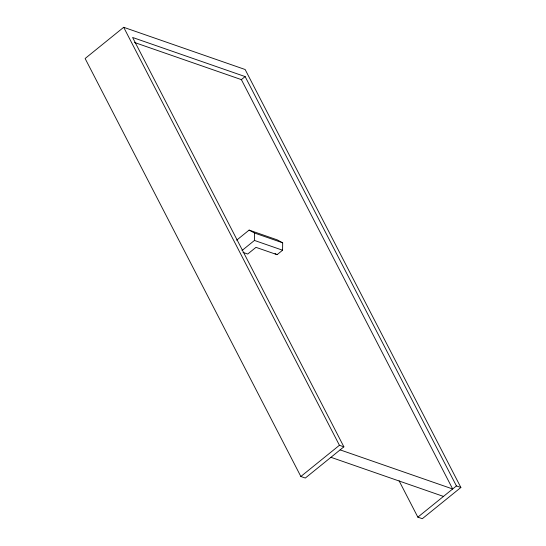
<?xml version="1.0" encoding="UTF-8"?>
<svg xmlns="http://www.w3.org/2000/svg" width="546" height="546" viewBox="0 0 546 546"><rect width="100%" height="100%" fill="white"/><g stroke="black" fill="none" stroke-linecap="round" stroke-linejoin="round"><path stroke-width="0.82" d="M241.987 250.532L254.456 240.438L254.545 233.04L249.119 230.098L236.65 240.185M243.018 252.402L247.707 254.033L255.978 247.345L277.075 254.675L282.589 250.218L282.678 242.813L277.252 239.878L249.119 230.098M460.879 487.489L245.147 69.513L123.689 27.3L85.121 58.511L300.853 476.487L305.316 478.043L343.884 446.833L132.603 37.469L245.134 76.583L456.422 485.94L460.879 487.489L422.311 518.7L417.847 517.151L399.065 480.76M241.209 79.757L245.134 76.583M300.853 476.487L339.428 445.283L343.884 446.833M417.847 517.151L456.422 485.94M134.473 42.472L241.38 79.627L452.668 488.984L340.131 449.877M254.545 233.04L282.678 242.813M254.456 240.438L282.589 250.218M330.944 457.309L443.482 496.423M275.041 253.576L277.075 254.675M123.689 27.3L339.428 445.283"/></g></svg>
